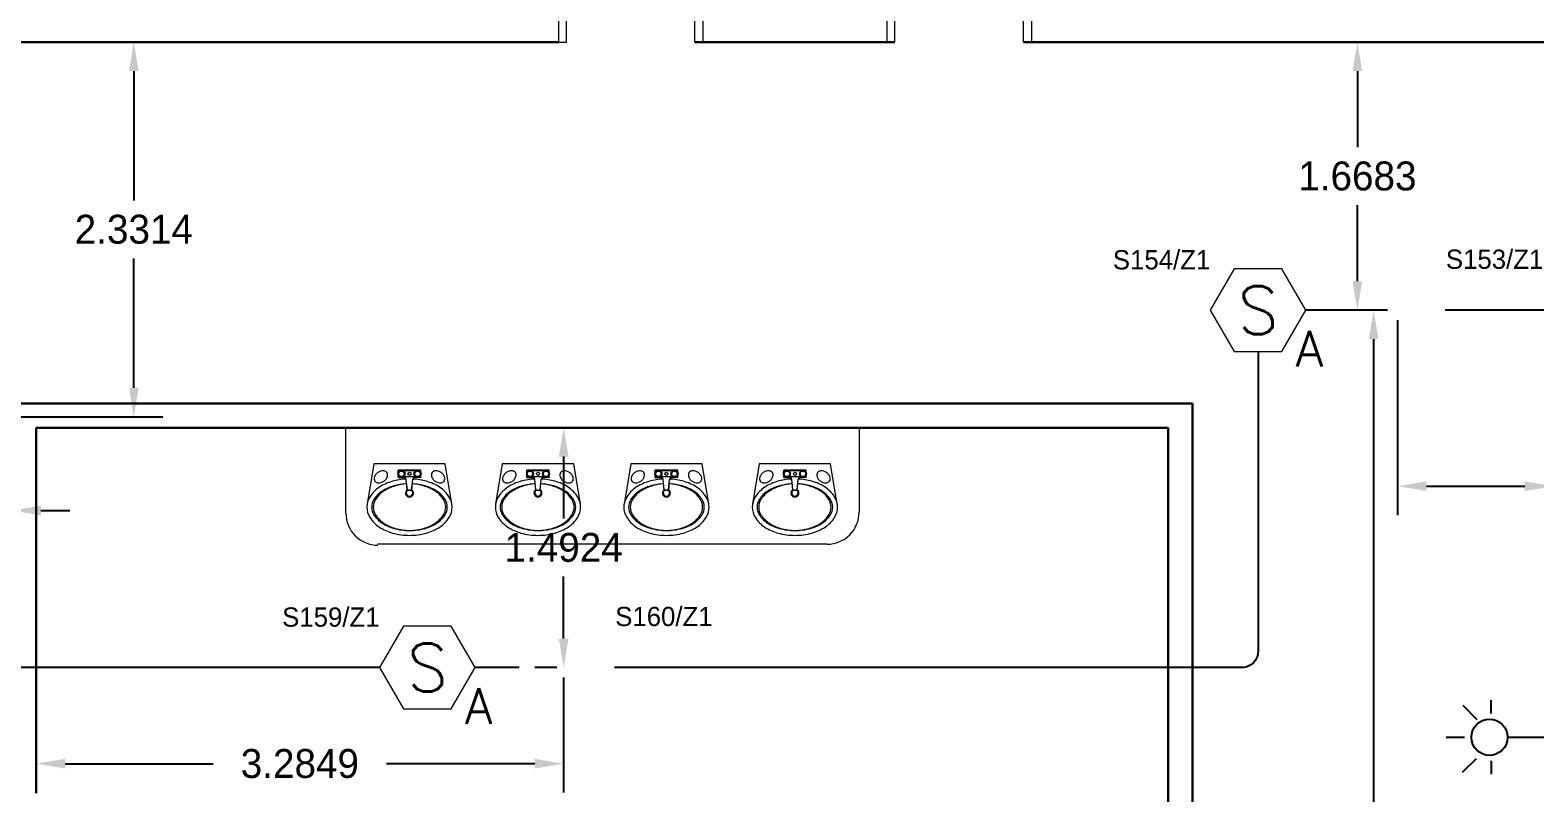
# Model space of a CAD drawing. Extents: x -3404 to 3497, y 0 to 399.
# Drawn here: x 36.64 to 46.01, y 365.45 to 370.2 of the extents above; entities that cross this region are included whole.
import ezdxf
from ezdxf.enums import TextEntityAlignment as Align

# ---------------------------------------------------------------- set-up
doc = ezdxf.new("R2010")
doc.units = 0
doc.header["$LTSCALE"] = 0.15
doc.layers.get('0').update_dxf_attribs({"color": 252})
doc.layers.get('Defpoints').update_dxf_attribs({"color": 252})
for name, color, linetype in [('0 ARCH', 252, 'Continuous'), ('0 DD', 252, 'Continuous'), ('0 fire alarm', 252, 'Continuous'), ('AUTOINCR', 7, 'Continuous'), ('FIRE_LOOP', 7, 'Continuous')]:
    doc.layers.add(name, color=color, linetype=linetype)
for name, color, linetype, lineweight in [('anal', 252, 'Continuous', 20), ('DOOR', 252, 'Continuous', 20), ('FIXT', 252, 'Continuous', 9), ('T-FIRE-B', 4, 'Continuous', 0), ('T-TEXT', 2, 'Continuous', 0), ('wall', 252, 'Continuous', 30)]:
    doc.layers.add(name, color=color, linetype=linetype, lineweight=lineweight)
doc.styles.add('ROMANS', font='ROMANS.shx', dxfattribs={"width": 0.8})
doc.dimstyles.get("Standard").update_dxf_attribs({"dimtxt": 0.18, "dimasz": 0.18, "dimexe": 0.18, "dimexo": 0.0625, "dimgap": 0.09, "dimtad": 0, "dimtih": 1, "dimtoh": 1, "dimdec": 4, "dimzin": 0, "dimdsep": 46, "dimtxsty": 'Standard', "dimcen": 0.09, "dimadec": 0, "dimazin": 0, "dimtfac": 1, "dimtdec": 4, "dimtofl": 0, "dimtmove": 0, "dimatfit": 3, "dimfxl": 1, "dimtolj": 1, "dimtzin": 0, "dimarcsym": 0})

# ---------------------------------------------------------------- blocks, each defined once
blk = doc.blocks.new('D90')
at = {"layer": 'DOOR'}
for points in [[(0.03, 0.2), (0.03, 1.04), (0.0783, 1.04), (0.0783, 0.2)], [(0.03, 0.2), (0, 0.2), (0, 0), (0.05, 0), (0.05, 0.15), (0.03, 0.15)], [(0.87, 0.2), (0.9, 0.2), (0.9, 0), (0.85, 0), (0.85, 0.15), (0.87, 0.15)]]:
    blk.add_lwpolyline(points, close=True, dxfattribs=at)
blk.add_circle((0.02, 0.21), 0.01, dxfattribs=at)
blk.add_arc((0.0251, 0.1967), 0.8449, 0.22177, 86.38894, dxfattribs=at)
blk = doc.blocks.new('ARCH')
at = {"layer": 'anal'}
for p, q in [((38.6036, 367.1938), (38.6036, 367.725)), ((41.8, 367.725), (41.8, 367.2)), ((41.6, 367), (38.8, 367))]:
    blk.add_line(p, q, dxfattribs=at)
for centre, start, end in [((38.8036, 367.1938), 180, 270), ((41.6, 367.2), 270, 0)]:
    blk.add_arc(centre, 0.2, start, end, dxfattribs=at)
at = {"layer": 'FIXT'}
for p, q in [((38.7775, 367.5), (38.7361, 367.2499)), ((39.2225, 367.5), (38.7775, 367.5)), ((39.07, 367.4605), (38.93, 367.4605)), ((38.93, 367.4472), (38.93, 367.4605)), ((38.931, 367.456), (38.93, 367.4605)), ((38.93, 367.4155), (38.93, 367.4288)), ((38.931, 367.42), (38.93, 367.4155)), ((38.93, 367.4155), (38.9609, 367.4155)), ((38.931, 367.4491), (38.931, 367.456)), ((38.931, 367.456), (38.9374, 367.456)), ((38.931, 367.42), (38.931, 367.4269)), ((38.931, 367.42), (38.9374, 367.42)), ((39.0374, 367.456), (38.9626, 367.456)), ((39.0374, 367.42), (38.9626, 367.42)), ((39.07, 367.4155), (39.0391, 367.4155)), ((39.069, 367.456), (39.0626, 367.456)), ((39.069, 367.42), (39.0626, 367.42)), ((39.069, 367.456), (39.07, 367.4605)), ((39.069, 367.4491), (39.069, 367.456)), ((39.069, 367.42), (39.069, 367.4269)), ((39.069, 367.42), (39.07, 367.4155)), ((39.07, 367.4472), (39.07, 367.4605)), ((39.07, 367.4155), (39.07, 367.4288)), ((39.2639, 367.2499), (39.2225, 367.5)), ((39.5775, 367.5), (39.5361, 367.2499)), ((40.0225, 367.5), (39.5775, 367.5)), ((39.87, 367.4605), (39.73, 367.4605)), ((39.73, 367.4472), (39.73, 367.4605)), ((39.731, 367.456), (39.73, 367.4605)), ((39.73, 367.4155), (39.73, 367.4288)), ((39.731, 367.42), (39.73, 367.4155)), ((39.73, 367.4155), (39.7609, 367.4155)), ((39.731, 367.4491), (39.731, 367.456)), ((39.731, 367.456), (39.7374, 367.456)), ((39.731, 367.42), (39.731, 367.4269)), ((39.731, 367.42), (39.7374, 367.42)), ((39.8374, 367.456), (39.7626, 367.456)), ((39.8374, 367.42), (39.7626, 367.42)), ((39.87, 367.4155), (39.8391, 367.4155)), ((39.869, 367.456), (39.8626, 367.456)), ((39.869, 367.42), (39.8626, 367.42)), ((39.869, 367.456), (39.87, 367.4605)), ((39.869, 367.4491), (39.869, 367.456)), ((39.869, 367.42), (39.869, 367.4269)), ((39.869, 367.42), (39.87, 367.4155)), ((39.87, 367.4472), (39.87, 367.4605)), ((39.87, 367.4155), (39.87, 367.4288)), ((40.0639, 367.2499), (40.0225, 367.5)), ((40.3775, 367.5), (40.3361, 367.2499)), ((40.8225, 367.5), (40.3775, 367.5)), ((40.67, 367.4605), (40.53, 367.4605)), ((40.53, 367.4472), (40.53, 367.4605)), ((40.531, 367.456), (40.53, 367.4605)), ((40.53, 367.4155), (40.53, 367.4288)), ((40.531, 367.42), (40.53, 367.4155)), ((40.53, 367.4155), (40.5609, 367.4155)), ((40.531, 367.4491), (40.531, 367.456)), ((40.531, 367.456), (40.5374, 367.456)), ((40.531, 367.42), (40.531, 367.4269)), ((40.531, 367.42), (40.5374, 367.42)), ((40.6374, 367.456), (40.5626, 367.456)), ((40.6374, 367.42), (40.5626, 367.42)), ((40.67, 367.4155), (40.6391, 367.4155)), ((40.669, 367.456), (40.6626, 367.456)), ((40.669, 367.42), (40.6626, 367.42)), ((40.669, 367.456), (40.67, 367.4605)), ((40.669, 367.4491), (40.669, 367.456)), ((40.669, 367.42), (40.669, 367.4269)), ((40.669, 367.42), (40.67, 367.4155)), ((40.67, 367.4472), (40.67, 367.4605)), ((40.67, 367.4155), (40.67, 367.4288)), ((40.8639, 367.2499), (40.8225, 367.5)), ((41.1775, 367.5), (41.1361, 367.2499)), ((41.6225, 367.5), (41.1775, 367.5)), ((41.47, 367.4605), (41.33, 367.4605)), ((41.33, 367.4472), (41.33, 367.4605)), ((41.331, 367.456), (41.33, 367.4605)), ((41.33, 367.4155), (41.33, 367.4288)), ((41.331, 367.42), (41.33, 367.4155)), ((41.33, 367.4155), (41.3609, 367.4155)), ((41.331, 367.4491), (41.331, 367.456)), ((41.331, 367.456), (41.3374, 367.456)), ((41.331, 367.42), (41.331, 367.4269)), ((41.331, 367.42), (41.3374, 367.42)), ((41.4374, 367.456), (41.3626, 367.456)), ((41.4374, 367.42), (41.3626, 367.42)), ((41.47, 367.4155), (41.4391, 367.4155)), ((41.469, 367.456), (41.4626, 367.456)), ((41.469, 367.42), (41.4626, 367.42)), ((41.469, 367.456), (41.47, 367.4605)), ((41.469, 367.4491), (41.469, 367.456)), ((41.469, 367.42), (41.469, 367.4269)), ((41.469, 367.42), (41.47, 367.4155)), ((41.47, 367.4472), (41.47, 367.4605)), ((41.47, 367.4155), (41.47, 367.4288)), ((41.6639, 367.2499), (41.6225, 367.5)), ((38.9868, 367.3379), (38.98, 367.4021)), ((38.986, 367.3365), (38.9819, 367.384)), ((38.9868, 367.3379), (38.986, 367.3365)), ((39.0132, 367.3379), (39.02, 367.4021)), ((39.0132, 367.3379), (39.014, 367.3365)), ((39.014, 367.3365), (39.0181, 367.384)), ((39.7868, 367.3379), (39.78, 367.4021)), ((39.786, 367.3365), (39.7819, 367.384)), ((39.7868, 367.3379), (39.786, 367.3365)), ((39.8133, 367.3379), (39.82, 367.4021)), ((39.8133, 367.3379), (39.814, 367.3365)), ((39.814, 367.3365), (39.8181, 367.384)), ((40.5868, 367.3379), (40.58, 367.4021)), ((40.586, 367.3365), (40.5819, 367.384)), ((40.5868, 367.3379), (40.586, 367.3365)), ((40.6133, 367.3379), (40.62, 367.4021)), ((40.6133, 367.3379), (40.614, 367.3365)), ((40.614, 367.3365), (40.6181, 367.384)), ((41.3868, 367.3379), (41.38, 367.4021)), ((41.386, 367.3365), (41.3819, 367.384)), ((41.3868, 367.3379), (41.386, 367.3365)), ((41.4133, 367.3379), (41.42, 367.4021)), ((41.4133, 367.3379), (41.414, 367.3365)), ((41.414, 367.3365), (41.4181, 367.384))]:
    blk.add_line(p, q, dxfattribs=at)
for centre, radius in [((38.95, 367.438), 0.022), ((38.95, 367.438), 0.0173), ((39, 367.438), 0.0095), ((39.05, 367.438), 0.022), ((39.05, 367.438), 0.0173), ((39.75, 367.438), 0.022), ((39.75, 367.438), 0.0173), ((39.8, 367.438), 0.0095), ((39.85, 367.438), 0.022), ((39.85, 367.438), 0.0173), ((40.55, 367.438), 0.022), ((40.55, 367.438), 0.0173), ((40.6, 367.438), 0.0095), ((40.65, 367.438), 0.022), ((40.65, 367.438), 0.0173), ((41.35, 367.438), 0.022), ((41.35, 367.438), 0.0173), ((41.4, 367.438), 0.0095), ((41.45, 367.438), 0.022), ((41.45, 367.438), 0.0173)]:
    blk.add_circle(centre, radius, dxfattribs=at)
for centre, radius, start, end in [((38.8158, 367.4076), 0.036, 161.68972, 185.92952), ((38.8269, 367.4039), 0.0477, 142.15178, 161.68972), ((38.8392, 367.3944), 0.0632, 125, 142.15178), ((38.8392, 367.3944), 0.0632, 107.84822, 125), ((38.8344, 367.4092), 0.0477, 88.31028, 107.84822), ((38.8347, 367.4209), 0.036, 64.07048, 88.31028), ((38.8401, 367.432), 0.0237, 35, 64.07048), ((38.8168, 367.4344), 0.0477, 322.15178, 341.68972), ((38.8401, 367.432), 0.0237, 5.92952, 35), ((38.8279, 367.4307), 0.036, 341.68972, 5.92952), ((38.9213, 367.438), 0.0115, 315.8561, 44.1439), ((38.95, 367.4667), 0.0115, 225.8561, 314.1439), ((38.95, 367.4093), 0.0115, 45.8561, 134.1439), ((38.9609, 367.3955), 0.02, 15.06132, 90), ((38.9601, 367.4), 0.02, 5.97774, 83.34733), ((38.9787, 367.438), 0.0115, 135.8561, 224.1439), ((39.0391, 367.3955), 0.02, 90, 164.93868), ((39.0399, 367.4), 0.02, 96.65267, 174.02226), ((39.0213, 367.438), 0.0115, 315.8561, 44.1439), ((39.05, 367.4667), 0.0115, 225.8561, 314.1439), ((39.05, 367.4093), 0.0115, 45.8561, 134.1439), ((39.0787, 367.438), 0.0115, 135.8561, 224.1439), ((39.1721, 367.4307), 0.036, 174.07048, 198.31028), ((39.1599, 367.432), 0.0237, 145, 174.07048), ((39.1832, 367.4344), 0.0477, 198.31028, 217.84822), ((39.1599, 367.432), 0.0237, 115.92952, 145), ((39.1653, 367.4209), 0.036, 91.68972, 115.92952), ((39.1656, 367.4092), 0.0477, 72.15178, 91.68972), ((39.1608, 367.3944), 0.0632, 55, 72.15178), ((39.1608, 367.3944), 0.0632, 37.84822, 55), ((39.1731, 367.4039), 0.0477, 18.31028, 37.84822), ((39.1842, 367.4076), 0.036, 354.07048, 18.31028), ((39.6158, 367.4076), 0.036, 161.68972, 185.92952), ((39.6269, 367.4039), 0.0477, 142.15178, 161.68972), ((39.6392, 367.3944), 0.0632, 125, 142.15178), ((39.6392, 367.3944), 0.0632, 107.84822, 125), ((39.6344, 367.4092), 0.0477, 88.31028, 107.84822), ((39.6347, 367.4209), 0.036, 64.07048, 88.31028), ((39.6401, 367.432), 0.0237, 35, 64.07048), ((39.6168, 367.4344), 0.0477, 322.15178, 341.68972), ((39.6401, 367.432), 0.0237, 5.92952, 35), ((39.6279, 367.4307), 0.036, 341.68972, 5.92952), ((39.7213, 367.438), 0.0115, 315.8561, 44.1439), ((39.75, 367.4667), 0.0115, 225.8561, 314.1439), ((39.75, 367.4093), 0.0115, 45.8561, 134.1439), ((39.7609, 367.3955), 0.02, 15.06132, 90), ((39.7601, 367.4), 0.02, 5.97774, 83.34733), ((39.7787, 367.438), 0.0115, 135.8561, 224.1439), ((39.8391, 367.3955), 0.02, 90, 164.93868), ((39.8399, 367.4), 0.02, 96.65267, 174.02226), ((39.8213, 367.438), 0.0115, 315.8561, 44.1439), ((39.85, 367.4667), 0.0115, 225.8561, 314.1439), ((39.85, 367.4093), 0.0115, 45.8561, 134.1439), ((39.8787, 367.438), 0.0115, 135.8561, 224.1439), ((39.9721, 367.4307), 0.036, 174.07048, 198.31028), ((39.9599, 367.432), 0.0237, 145, 174.07048), ((39.9832, 367.4344), 0.0477, 198.31028, 217.84822), ((39.9599, 367.432), 0.0237, 115.92952, 145), ((39.9653, 367.4209), 0.036, 91.68972, 115.92952), ((39.9656, 367.4092), 0.0477, 72.15178, 91.68972), ((39.9608, 367.3944), 0.0632, 55, 72.15178), ((39.9608, 367.3944), 0.0632, 37.84822, 55), ((39.9731, 367.4039), 0.0477, 18.31028, 37.84822), ((39.9842, 367.4076), 0.036, 354.07048, 18.31028), ((40.4158, 367.4076), 0.036, 161.68972, 185.92952), ((40.4269, 367.4039), 0.0477, 142.15178, 161.68972), ((40.4392, 367.3944), 0.0632, 125, 142.15178), ((40.4392, 367.3944), 0.0632, 107.84822, 125), ((40.4344, 367.4092), 0.0477, 88.31028, 107.84822), ((40.4347, 367.4209), 0.036, 64.07048, 88.31028), ((40.4401, 367.432), 0.0237, 35, 64.07048), ((40.4168, 367.4344), 0.0477, 322.15178, 341.68972), ((40.4401, 367.432), 0.0237, 5.92952, 35), ((40.4279, 367.4307), 0.036, 341.68972, 5.92952), ((40.5213, 367.438), 0.0115, 315.8561, 44.1439), ((40.55, 367.4667), 0.0115, 225.8561, 314.1439), ((40.55, 367.4093), 0.0115, 45.8561, 134.1439), ((40.5609, 367.3955), 0.02, 15.06132, 90), ((40.5601, 367.4), 0.02, 5.97774, 83.34733), ((40.5787, 367.438), 0.0115, 135.8561, 224.1439), ((40.6391, 367.3955), 0.02, 90, 164.93868), ((40.6399, 367.4), 0.02, 96.65267, 174.02226), ((40.6213, 367.438), 0.0115, 315.8561, 44.1439), ((40.65, 367.4667), 0.0115, 225.8561, 314.1439), ((40.65, 367.4093), 0.0115, 45.8561, 134.1439), ((40.6787, 367.438), 0.0115, 135.8561, 224.1439), ((40.7721, 367.4307), 0.036, 174.07048, 198.31028), ((40.7599, 367.432), 0.0237, 145, 174.07048), ((40.7832, 367.4344), 0.0477, 198.31028, 217.84822), ((40.7599, 367.432), 0.0237, 115.92952, 145), ((40.7653, 367.4209), 0.036, 91.68972, 115.92952), ((40.7656, 367.4092), 0.0477, 72.15178, 91.68972), ((40.7608, 367.3944), 0.0632, 55, 72.15178), ((40.7608, 367.3944), 0.0632, 37.84822, 55), ((40.7731, 367.4039), 0.0477, 18.31028, 37.84822), ((40.7842, 367.4076), 0.036, 354.07048, 18.31028), ((41.2158, 367.4076), 0.036, 161.68972, 185.92952), ((41.2269, 367.4039), 0.0477, 142.15178, 161.68972), ((41.2392, 367.3944), 0.0632, 125, 142.15178), ((41.2392, 367.3944), 0.0632, 107.84822, 125), ((41.2344, 367.4092), 0.0477, 88.31028, 107.84822), ((41.2347, 367.4209), 0.036, 64.07048, 88.31028), ((41.2401, 367.432), 0.0237, 35, 64.07048), ((41.2168, 367.4344), 0.0477, 322.15178, 341.68972), ((41.2401, 367.432), 0.0237, 5.92952, 35), ((41.2279, 367.4307), 0.036, 341.68972, 5.92952), ((41.3213, 367.438), 0.0115, 315.8561, 44.1439), ((41.35, 367.4667), 0.0115, 225.8561, 314.1439), ((41.35, 367.4093), 0.0115, 45.8561, 134.1439), ((41.3609, 367.3955), 0.02, 15.06132, 90), ((41.3601, 367.4), 0.02, 5.97774, 83.34733), ((41.3787, 367.438), 0.0115, 135.8561, 224.1439), ((41.4391, 367.3955), 0.02, 90, 164.93868), ((41.4399, 367.4), 0.02, 96.65267, 174.02226), ((41.4213, 367.438), 0.0115, 315.8561, 44.1439), ((41.45, 367.4667), 0.0115, 225.8561, 314.1439), ((41.45, 367.4093), 0.0115, 45.8561, 134.1439), ((41.4787, 367.438), 0.0115, 135.8561, 224.1439), ((41.5721, 367.4307), 0.036, 174.07048, 198.31028), ((41.5599, 367.432), 0.0237, 145, 174.07048), ((41.5832, 367.4344), 0.0477, 198.31028, 217.84822), ((41.5599, 367.432), 0.0237, 115.92952, 145), ((41.5653, 367.4209), 0.036, 91.68972, 115.92952), ((41.5656, 367.4092), 0.0477, 72.15178, 91.68972), ((41.5608, 367.3944), 0.0632, 55, 72.15178), ((41.5608, 367.3944), 0.0632, 37.84822, 55), ((41.5731, 367.4039), 0.0477, 18.31028, 37.84822), ((41.5842, 367.4076), 0.036, 354.07048, 18.31028), ((38.9234, 367.1864), 0.2016, 123.46538, 147.92748), ((38.9234, 367.1864), 0.1716, 123.46538, 147.92748), ((38.8035, 367.4064), 0.0237, 185.92952, 215), ((38.8035, 367.4064), 0.0237, 215, 244.07048), ((38.9334, 367.1864), 0.1716, 123.46538, 147.92748), ((38.8089, 367.4174), 0.036, 244.07048, 268.31028), ((38.8092, 367.4292), 0.0477, 268.31028, 287.84822), ((38.9697, 367.1164), 0.2855, 105.31243, 123.46538), ((38.8045, 367.4439), 0.0632, 287.84822, 305), ((38.9697, 367.1164), 0.2555, 105.31243, 123.46538), ((38.9797, 367.1164), 0.2555, 105.31243, 123.46538), ((38.8045, 367.4439), 0.0632, 305, 322.15178), ((39, 367.0057), 0.4003, 93.1171, 105.31243), ((39, 367.0057), 0.3703, 92.68673, 105.31243), ((39.01, 367.0057), 0.3703, 94.22904, 105.31243), ((39, 367.319), 0.025, 121.88267, 58.11733), ((39, 367.319), 0.02, 121.49929, 180), ((39, 367.319), 0.02, 180, 0), ((39, 367.4345), 0.099, 261.872, 278.128), ((39, 367.4348), 0.0978, 262.2121, 277.7879), ((39, 367.319), 0.02, 0, 58.50071), ((38.99, 367.0057), 0.3703, 74.68757, 85.77096), ((39, 367.0057), 0.3703, 74.68757, 87.31327), ((39, 367.0057), 0.4003, 74.68757, 86.8829), ((39.0203, 367.1164), 0.2555, 56.53462, 74.68757), ((39.0303, 367.1164), 0.2555, 56.53462, 74.68757), ((39.0303, 367.1164), 0.2855, 56.53462, 74.68757), ((39.1955, 367.4439), 0.0632, 217.84822, 235), ((39.1955, 367.4439), 0.0632, 235, 252.15178), ((39.0666, 367.1864), 0.1716, 32.07252, 56.53462), ((39.0766, 367.1864), 0.1716, 32.07252, 56.53462), ((39.1908, 367.4292), 0.0477, 252.15178, 271.68972), ((39.0766, 367.1864), 0.2016, 32.07252, 56.53462), ((39.1911, 367.4174), 0.036, 271.68972, 295.92952), ((39.1965, 367.4064), 0.0237, 295.92952, 325), ((39.1965, 367.4064), 0.0237, 325, 354.07048), ((39.7234, 367.1864), 0.2016, 123.46538, 147.92748), ((39.7234, 367.1864), 0.1716, 123.46538, 147.92748), ((39.6035, 367.4064), 0.0237, 185.92952, 215), ((39.6035, 367.4064), 0.0237, 215, 244.07048), ((39.7334, 367.1864), 0.1716, 123.46538, 147.92748), ((39.6089, 367.4174), 0.036, 244.07048, 268.31028), ((39.6092, 367.4292), 0.0477, 268.31028, 287.84822), ((39.7697, 367.1164), 0.2855, 105.31243, 123.46538), ((39.6045, 367.4439), 0.0632, 287.84822, 305), ((39.7697, 367.1164), 0.2555, 105.31243, 123.46538), ((39.7797, 367.1164), 0.2555, 105.31243, 123.46538), ((39.6045, 367.4439), 0.0632, 305, 322.15178), ((39.8, 367.0057), 0.4003, 93.1171, 105.31243), ((39.8, 367.0057), 0.3703, 92.68673, 105.31243), ((39.81, 367.0057), 0.3703, 94.22904, 105.31243), ((39.8, 367.319), 0.025, 121.88267, 58.11733), ((39.8, 367.319), 0.02, 121.49929, 180), ((39.8, 367.319), 0.02, 180, 0), ((39.8, 367.4345), 0.099, 261.872, 278.128), ((39.8, 367.4348), 0.0978, 262.2121, 277.7879), ((39.8, 367.319), 0.02, 0, 58.50071), ((39.79, 367.0057), 0.3703, 74.68757, 85.77096), ((39.8, 367.0057), 0.3703, 74.68757, 87.31327), ((39.8, 367.0057), 0.4003, 74.68757, 86.8829), ((39.8203, 367.1164), 0.2555, 56.53462, 74.68757), ((39.8303, 367.1164), 0.2555, 56.53462, 74.68757), ((39.8303, 367.1164), 0.2855, 56.53462, 74.68757), ((39.9955, 367.4439), 0.0632, 217.84822, 235), ((39.9955, 367.4439), 0.0632, 235, 252.15178), ((39.8666, 367.1864), 0.1716, 32.07252, 56.53462), ((39.8766, 367.1864), 0.1716, 32.07252, 56.53462), ((39.9908, 367.4292), 0.0477, 252.15178, 271.68972), ((39.8766, 367.1864), 0.2016, 32.07252, 56.53462), ((39.9911, 367.4174), 0.036, 271.68972, 295.92952), ((39.9965, 367.4064), 0.0237, 295.92952, 325), ((39.9965, 367.4064), 0.0237, 325, 354.07048), ((40.5234, 367.1864), 0.2016, 123.46538, 147.92748), ((40.5234, 367.1864), 0.1716, 123.46538, 147.92748), ((40.4035, 367.4064), 0.0237, 185.92952, 215), ((40.4035, 367.4064), 0.0237, 215, 244.07048), ((40.5334, 367.1864), 0.1716, 123.46538, 147.92748), ((40.4089, 367.4174), 0.036, 244.07048, 268.31028), ((40.4092, 367.4292), 0.0477, 268.31028, 287.84822), ((40.5697, 367.1164), 0.2855, 105.31243, 123.46538), ((40.4045, 367.4439), 0.0632, 287.84822, 305), ((40.5697, 367.1164), 0.2555, 105.31243, 123.46538), ((40.5797, 367.1164), 0.2555, 105.31243, 123.46538), ((40.4045, 367.4439), 0.0632, 305, 322.15178), ((40.6, 367.0057), 0.4003, 93.1171, 105.31243), ((40.6, 367.0057), 0.3703, 92.68673, 105.31243), ((40.61, 367.0057), 0.3703, 94.22904, 105.31243), ((40.6, 367.319), 0.025, 121.88267, 58.11733), ((40.6, 367.319), 0.02, 121.49929, 180), ((40.6, 367.319), 0.02, 180, 0), ((40.6, 367.4345), 0.099, 261.872, 278.128), ((40.6, 367.4348), 0.0978, 262.2121, 277.7879), ((40.6, 367.319), 0.02, 0, 58.50071), ((40.59, 367.0057), 0.3703, 74.68757, 85.77096), ((40.6, 367.0057), 0.3703, 74.68757, 87.31327), ((40.6, 367.0057), 0.4003, 74.68757, 86.8829), ((40.6203, 367.1164), 0.2555, 56.53462, 74.68757), ((40.6303, 367.1164), 0.2555, 56.53462, 74.68757), ((40.6303, 367.1164), 0.2855, 56.53462, 74.68757), ((40.7955, 367.4439), 0.0632, 217.84822, 235), ((40.7955, 367.4439), 0.0632, 235, 252.15178), ((40.6666, 367.1864), 0.1716, 32.07252, 56.53462), ((40.6766, 367.1864), 0.1716, 32.07252, 56.53462), ((40.7908, 367.4292), 0.0477, 252.15178, 271.68972), ((40.6766, 367.1864), 0.2016, 32.07252, 56.53462), ((40.7911, 367.4174), 0.036, 271.68972, 295.92952), ((40.7965, 367.4064), 0.0237, 295.92952, 325), ((40.7965, 367.4064), 0.0237, 325, 354.07048), ((41.3234, 367.1864), 0.2016, 123.46538, 147.92748), ((41.3234, 367.1864), 0.1716, 123.46538, 147.92748), ((41.2035, 367.4064), 0.0237, 185.92952, 215), ((41.2035, 367.4064), 0.0237, 215, 244.07048), ((41.3334, 367.1864), 0.1716, 123.46538, 147.92748), ((41.2089, 367.4174), 0.036, 244.07048, 268.31028), ((41.2092, 367.4292), 0.0477, 268.31028, 287.84822), ((41.3697, 367.1164), 0.2855, 105.31243, 123.46538), ((41.2045, 367.4439), 0.0632, 287.84822, 305), ((41.3697, 367.1164), 0.2555, 105.31243, 123.46538), ((41.3797, 367.1164), 0.2555, 105.31243, 123.46538), ((41.2045, 367.4439), 0.0632, 305, 322.15178), ((41.4, 367.0057), 0.4003, 93.1171, 105.31243), ((41.4, 367.0057), 0.3703, 92.68673, 105.31243), ((41.41, 367.0057), 0.3703, 94.22904, 105.31243), ((41.4, 367.319), 0.025, 121.88267, 58.11733), ((41.4, 367.319), 0.02, 121.49929, 180), ((41.4, 367.319), 0.02, 180, 0), ((41.4, 367.4345), 0.099, 261.872, 278.128), ((41.4, 367.4348), 0.0978, 262.2121, 277.7879), ((41.4, 367.319), 0.02, 0, 58.50071), ((41.39, 367.0057), 0.3703, 74.68757, 85.77096), ((41.4, 367.0057), 0.3703, 74.68757, 87.31327), ((41.4, 367.0057), 0.4003, 74.68757, 86.8829), ((41.4203, 367.1164), 0.2555, 56.53462, 74.68757), ((41.4303, 367.1164), 0.2555, 56.53462, 74.68757), ((41.4303, 367.1164), 0.2855, 56.53462, 74.68757), ((41.5955, 367.4439), 0.0632, 217.84822, 235), ((41.5955, 367.4439), 0.0632, 235, 252.15178), ((41.4666, 367.1864), 0.1716, 32.07252, 56.53462), ((41.4766, 367.1864), 0.1716, 32.07252, 56.53462), ((41.5908, 367.4292), 0.0477, 252.15178, 271.68972), ((41.4766, 367.1864), 0.2016, 32.07252, 56.53462), ((41.5911, 367.4174), 0.036, 271.68972, 295.92952), ((41.5965, 367.4064), 0.0237, 295.92952, 325), ((41.5965, 367.4064), 0.0237, 325, 354.07048), ((38.8531, 367.2305), 0.1186, 147.92748, 180), ((38.8531, 367.2305), 0.1186, 180, 212.07252), ((38.8531, 367.2305), 0.0886, 147.92748, 180), ((38.8531, 367.2305), 0.0886, 180, 212.07252), ((38.8631, 367.2305), 0.0886, 147.92748, 180), ((38.8631, 367.2305), 0.0886, 180, 212.07252), ((39.1369, 367.2305), 0.0886, 0, 32.07252), ((39.1369, 367.2305), 0.0886, 327.92748, 0), ((39.1469, 367.2305), 0.0886, 0, 32.07252), ((39.1469, 367.2305), 0.0886, 327.92748, 0), ((39.1469, 367.2305), 0.1186, 0, 32.07252), ((39.1469, 367.2305), 0.1186, 327.92748, 0), ((39.6531, 367.2305), 0.1186, 147.92748, 180), ((39.6531, 367.2305), 0.1186, 180, 212.07252), ((39.6531, 367.2305), 0.0886, 147.92748, 180), ((39.6531, 367.2305), 0.0886, 180, 212.07252), ((39.6631, 367.2305), 0.0886, 147.92748, 180), ((39.6631, 367.2305), 0.0886, 180, 212.07252), ((39.9369, 367.2305), 0.0886, 0, 32.07252), ((39.9369, 367.2305), 0.0886, 327.92748, 0), ((39.9469, 367.2305), 0.0886, 0, 32.07252), ((39.9469, 367.2305), 0.0886, 327.92748, 0), ((39.9469, 367.2305), 0.1186, 0, 32.07252), ((39.9469, 367.2305), 0.1186, 327.92748, 0), ((40.4531, 367.2305), 0.1186, 147.92748, 180), ((40.4531, 367.2305), 0.1186, 180, 212.07252), ((40.4531, 367.2305), 0.0886, 147.92748, 180), ((40.4531, 367.2305), 0.0886, 180, 212.07252), ((40.4631, 367.2305), 0.0886, 147.92748, 180), ((40.4631, 367.2305), 0.0886, 180, 212.07252), ((40.7369, 367.2305), 0.0886, 0, 32.07252), ((40.7369, 367.2305), 0.0886, 327.92748, 0), ((40.7469, 367.2305), 0.0886, 0, 32.07252), ((40.7469, 367.2305), 0.0886, 327.92748, 0), ((40.7469, 367.2305), 0.1186, 0, 32.07252), ((40.7469, 367.2305), 0.1186, 327.92748, 0), ((41.2531, 367.2305), 0.1186, 147.92748, 180), ((41.2531, 367.2305), 0.1186, 180, 212.07252), ((41.2531, 367.2305), 0.0886, 147.92748, 180), ((41.2531, 367.2305), 0.0886, 180, 212.07252), ((41.2631, 367.2305), 0.0886, 147.92748, 180), ((41.2631, 367.2305), 0.0886, 180, 212.07252), ((41.5369, 367.2305), 0.0886, 0, 32.07252), ((41.5369, 367.2305), 0.0886, 327.92748, 0), ((41.5469, 367.2305), 0.0886, 0, 32.07252), ((41.5469, 367.2305), 0.0886, 327.92748, 0), ((41.5469, 367.2305), 0.1186, 0, 32.07252), ((41.5469, 367.2305), 0.1186, 327.92748, 0), ((38.9234, 367.2746), 0.2016, 212.07252, 236.53462), ((38.9234, 367.2746), 0.1716, 212.07252, 236.53462), ((38.9334, 367.2746), 0.1716, 212.07252, 236.53462), ((38.9697, 367.3446), 0.2555, 236.53462, 254.68757), ((38.9797, 367.3446), 0.2555, 236.53462, 254.68757), ((39.0203, 367.3446), 0.2555, 285.31243, 303.46538), ((39.0303, 367.3446), 0.2555, 285.31243, 303.46538), ((39.0666, 367.2746), 0.1716, 303.46538, 327.92748), ((39.0766, 367.2746), 0.1716, 303.46538, 327.92748), ((39.0766, 367.2746), 0.2016, 303.46538, 327.92748), ((39.7234, 367.2746), 0.2016, 212.07252, 236.53462), ((39.7234, 367.2746), 0.1716, 212.07252, 236.53462), ((39.7334, 367.2746), 0.1716, 212.07252, 236.53462), ((39.7697, 367.3446), 0.2555, 236.53462, 254.68757), ((39.7797, 367.3446), 0.2555, 236.53462, 254.68757), ((39.8203, 367.3446), 0.2555, 285.31243, 303.46538), ((39.8303, 367.3446), 0.2555, 285.31243, 303.46538), ((39.8666, 367.2746), 0.1716, 303.46538, 327.92748), ((39.8766, 367.2746), 0.1716, 303.46538, 327.92748), ((39.8766, 367.2746), 0.2016, 303.46538, 327.92748), ((40.5234, 367.2746), 0.2016, 212.07252, 236.53462), ((40.5234, 367.2746), 0.1716, 212.07252, 236.53462), ((40.5334, 367.2746), 0.1716, 212.07252, 236.53462), ((40.5697, 367.3446), 0.2555, 236.53462, 254.68757), ((40.5797, 367.3446), 0.2555, 236.53462, 254.68757), ((40.6203, 367.3446), 0.2555, 285.31243, 303.46538), ((40.6303, 367.3446), 0.2555, 285.31243, 303.46538), ((40.6666, 367.2746), 0.1716, 303.46538, 327.92748), ((40.6766, 367.2746), 0.1716, 303.46538, 327.92748), ((40.6766, 367.2746), 0.2016, 303.46538, 327.92748), ((41.3234, 367.2746), 0.2016, 212.07252, 236.53462), ((41.3234, 367.2746), 0.1716, 212.07252, 236.53462), ((41.3334, 367.2746), 0.1716, 212.07252, 236.53462), ((41.3697, 367.3446), 0.2555, 236.53462, 254.68757), ((41.3797, 367.3446), 0.2555, 236.53462, 254.68757), ((41.4203, 367.3446), 0.2555, 285.31243, 303.46538), ((41.4303, 367.3446), 0.2555, 285.31243, 303.46538), ((41.4666, 367.2746), 0.1716, 303.46538, 327.92748), ((41.4766, 367.2746), 0.1716, 303.46538, 327.92748), ((41.4766, 367.2746), 0.2016, 303.46538, 327.92748), ((38.9697, 367.3446), 0.2855, 236.53462, 254.68757), ((39, 367.4553), 0.4003, 254.68757, 270), ((39, 367.4553), 0.3703, 254.68757, 270), ((39.01, 367.4553), 0.3703, 254.68757, 268.45237), ((39, 367.4553), 0.3703, 270, 285.31243), ((38.99, 367.4553), 0.3703, 271.54763, 285.31243), ((39, 367.4553), 0.4003, 270, 285.31243), ((39.0303, 367.3446), 0.2855, 285.31243, 303.46538), ((39.7697, 367.3446), 0.2855, 236.53462, 254.68757), ((39.8, 367.4553), 0.4003, 254.68757, 270), ((39.8, 367.4553), 0.3703, 254.68757, 270), ((39.81, 367.4553), 0.3703, 254.68757, 268.45237), ((39.8, 367.4553), 0.3703, 270, 285.31243), ((39.79, 367.4553), 0.3703, 271.54763, 285.31243), ((39.8, 367.4553), 0.4003, 270, 285.31243), ((39.8303, 367.3446), 0.2855, 285.31243, 303.46538), ((40.5697, 367.3446), 0.2855, 236.53462, 254.68757), ((40.6, 367.4553), 0.4003, 254.68757, 270), ((40.6, 367.4553), 0.3703, 254.68757, 270), ((40.61, 367.4553), 0.3703, 254.68757, 268.45237), ((40.6, 367.4553), 0.3703, 270, 285.31243), ((40.59, 367.4553), 0.3703, 271.54763, 285.31243), ((40.6, 367.4553), 0.4003, 270, 285.31243), ((40.6303, 367.3446), 0.2855, 285.31243, 303.46538), ((41.3697, 367.3446), 0.2855, 236.53462, 254.68757), ((41.4, 367.4553), 0.4003, 254.68757, 270), ((41.4, 367.4553), 0.3703, 254.68757, 270), ((41.41, 367.4553), 0.3703, 254.68757, 268.45237), ((41.4, 367.4553), 0.3703, 270, 285.31243), ((41.39, 367.4553), 0.3703, 271.54763, 285.31243), ((41.4, 367.4553), 0.4003, 270, 285.31243), ((41.4303, 367.3446), 0.2855, 285.31243, 303.46538)]:
    blk.add_arc(centre, radius, start, end, dxfattribs=at)
at = {"layer": 'wall'}
for p, q in [((39.9273, 370.125), (30.8727, 370.125)), ((42.0227, 370.125), (40.7773, 370.125)), ((46.275, 370.125), (42.8227, 370.125)), ((36.525, 367.875), (43.875, 367.875)), ((43.875, 364.0892), (43.875, 367.875)), ((36.675, 365.45), (36.675, 367.725)), ((36.675, 367.725), (43.725, 367.725)), ((43.725, 364.1392), (43.725, 367.725))]:
    blk.add_line(p, q, dxfattribs=at)
at = {"layer": 'DOOR', "xscale": -1, "rotation": 359.9999999991272}
blk.add_blockref('D90', (40.8273, 370.125), dxfattribs=at)
at = {"layer": 'DOOR'}
blk.add_blockref('D90', (41.9727, 370.125), dxfattribs=at)
blk = doc.blocks.new('dressable smoke detectore above false ceiling')
blk.add_lwpolyline([(200, 0), (100, 173.2), (-100, 173.2), (-200, 0), (-100, -173.2), (100, -173.2)], close=True)
at = {"layer": 'T-TEXT', "style": 'ROMANS'}
blk.add_attdef('S', text='', height=200, dxfattribs=at).set_placement((0, 0, 0), align=Align.MIDDLE)
blk.add_attdef('A', text='', height=150, dxfattribs=at).set_placement((214.9, -161.3), align=Align.MIDDLE_CENTER)
blk = doc.blocks.new('*U101')
at = {"linetype": 'ByBlock'}
h = blk.add_hatch(dxfattribs=at)
h.set_pattern_fill('ANGLE', color=2)
h.set_pattern_definition([(0, (0, 0), (0, 6.985), [5.08, -1.905]), (90, (0, 0), (-6.985, 4e-16), [5.08, -1.905])])
h.paths.add_polyline_path([(27, -14, 1), (15, -14, 1)])
at = {"color": 1}
for p, q in [((-0.8, 373.8), (-0.8, 450)), ((-89.7, 324.6), (-147.6, 382.6)), ((134.9, 380.2), (74.6, 321.5)), ((-99, 262.2), (-154.6, 262.2)), ((99, 262.2), (154.6, 262.2)), ((0, 192.9), (0, 34.9)), ((70.7, 34.9), (-70.7, 34.9)), ((70.7, 0), (-70.7, 0))]:
    blk.add_line(p, q, dxfattribs=at)
at = {"color": 6, "linetype": 'ByBlock'}
blk.add_lwpolyline([(-37.4, 0), (54.5, 0), (54.5, -26), (-37.4, -26)], close=True, dxfattribs=at)
at = {"color": 1}
blk.add_circle((0, 268.8), 75.9, dxfattribs=at)
at = {"color": 6, "linetype": 'ByBlock'}
for centre in [(-21, -14), (21, -14)]:
    blk.add_circle(centre, 6, dxfattribs=at)
blk = doc.blocks.new('*D249')
at = {"layer": '0 DD', "color": 0, "lineweight": -2, "transparency": 16777216}
for p, q in [((39.9173, 367.725), (39.7799, 367.725)), ((39.9599, 367.545), (39.9599, 367.1588)), ((39.9599, 366.4126), (39.9599, 366.7988)), ((39.9173, 366.2326), (39.7799, 366.2326))]:
    blk.add_line(p, q, dxfattribs=at)
at = {"layer": '0 DD', "color": 0, "transparency": 16777216}
for points in [[(39.9299, 367.545), (39.9899, 367.545), (39.9599, 367.725)], [(39.9299, 366.4126), (39.9899, 366.4126), (39.9599, 366.2326)]]:
    blk.add_solid(points, dxfattribs=at)
at = {"layer": 'Defpoints', "color": 0, "transparency": 16777216}
for p in [(39.9599, 367.725), (39.9798, 367.725), (39.9798, 366.2326)]:
    blk.add_point(p, dxfattribs=at)
at = {"layer": '0 DD', "color": 0, "transparency": 16777216, "insert": (39.9599, 366.9788), "char_height": 0.18, "attachment_point": 5}
blk.add_mtext('\\A1;1.4924', dxfattribs=at)
blk = doc.blocks.new('*D250')
at = {"layer": '0 DD', "color": 0, "lineweight": -2, "transparency": 16777216}
for p, q in [((39.9599, 366.1701), (39.9599, 365.4535)), ((36.675, 365.7542), (36.675, 365.4535)), ((36.855, 365.6335), (37.7774, 365.6335)), ((39.7799, 365.6335), (38.8574, 365.6335))]:
    blk.add_line(p, q, dxfattribs=at)
at = {"layer": '0 DD', "color": 0, "transparency": 16777216}
for points in [[(36.855, 365.6635), (36.855, 365.6035), (36.675, 365.6335)], [(39.7799, 365.6635), (39.7799, 365.6035), (39.9599, 365.6335)]]:
    blk.add_solid(points, dxfattribs=at)
at = {"layer": 'Defpoints', "color": 0, "transparency": 16777216}
for p in [(39.9599, 366.2326), (36.675, 365.8167), (36.675, 365.6335)]:
    blk.add_point(p, dxfattribs=at)
at = {"layer": '0 DD', "color": 0, "transparency": 16777216, "insert": (38.3174, 365.6335), "char_height": 0.18, "attachment_point": 5}
blk.add_mtext('\\A1;3.2849', dxfattribs=at)
blk = doc.blocks.new('*D251')
at = {"layer": '0 DD', "color": 0, "lineweight": -2, "transparency": 16777216}
for p, q in [((35.1996, 367.7311), (35.1996, 367.0295)), ((36.525, 367.272), (36.525, 367.3895)), ((35.0196, 367.2095), (34.8396, 367.2095)), ((36.705, 367.2095), (36.885, 367.2095))]:
    blk.add_line(p, q, dxfattribs=at)
at = {"layer": '0 DD', "color": 0, "transparency": 16777216}
for points in [[(35.0196, 367.2395), (35.0196, 367.1795), (35.1996, 367.2095)], [(36.705, 367.2395), (36.705, 367.1795), (36.525, 367.2095)]]:
    blk.add_solid(points, dxfattribs=at)
at = {"layer": 'Defpoints', "color": 0, "transparency": 16777216}
for p in [(35.1996, 367.7936), (36.525, 367.2095), (36.525, 367.2095)]:
    blk.add_point(p, dxfattribs=at)
at = {"layer": '0 DD', "color": 0, "transparency": 16777216, "insert": (35.8623, 367.2095), "char_height": 0.18, "attachment_point": 5}
blk.add_mtext('\\A1;1.3254', dxfattribs=at)
blk = doc.blocks.new('*D252')
at = {"layer": '0 DD', "color": 0, "lineweight": -2, "transparency": 16777216}
for p, q in [((37.1406, 370.125), (37.4635, 370.125)), ((37.2835, 369.945), (37.2835, 369.1393)), ((37.2835, 367.9736), (37.2835, 368.7793)), ((35.2621, 367.7936), (37.4635, 367.7936))]:
    blk.add_line(p, q, dxfattribs=at)
at = {"layer": '0 DD', "color": 0, "transparency": 16777216}
for points in [[(37.2535, 369.945), (37.3135, 369.945), (37.2835, 370.125)], [(37.2535, 367.9736), (37.3135, 367.9736), (37.2835, 367.7936)]]:
    blk.add_solid(points, dxfattribs=at)
at = {"layer": 'Defpoints', "color": 0, "transparency": 16777216}
for p in [(37.0781, 370.125), (37.2835, 370.125), (35.1996, 367.7936)]:
    blk.add_point(p, dxfattribs=at)
at = {"layer": '0 DD', "color": 0, "transparency": 16777216, "insert": (37.2835, 368.9593), "char_height": 0.18, "attachment_point": 5}
blk.add_mtext('\\A1;2.3314', dxfattribs=at)
blk = doc.blocks.new('*D285')
at = {"layer": '0 DD', "color": 0, "lineweight": -2, "transparency": 16777216}
for p, q in [((45.09, 368.4567), (44.8237, 368.4567)), ((45.0037, 368.2767), (45.0037, 365.2181)), ((45.0037, 361.7994), (45.0037, 364.8581)), ((45.3329, 361.6194), (44.8237, 361.6194))]:
    blk.add_line(p, q, dxfattribs=at)
at = {"layer": '0 DD', "color": 0, "transparency": 16777216}
for points in [[(44.9737, 368.2767), (45.0337, 368.2767), (45.0037, 368.4567)], [(44.9737, 361.7994), (45.0337, 361.7994), (45.0037, 361.6194)]]:
    blk.add_solid(points, dxfattribs=at)
at = {"layer": 'Defpoints', "color": 0, "transparency": 16777216}
for p in [(45.0037, 368.4567), (45.1525, 368.4567), (45.3954, 361.6194)]:
    blk.add_point(p, dxfattribs=at)
at = {"layer": '0 DD', "color": 0, "transparency": 16777216, "insert": (45.0037, 365.0381), "char_height": 0.18, "attachment_point": 5}
blk.add_mtext('\\A1;6.8373', dxfattribs=at)
blk = doc.blocks.new('*D286')
at = {"layer": '0 DD', "color": 0, "lineweight": -2, "transparency": 16777216}
for p, q in [((45.09, 370.125), (44.7223, 370.125)), ((44.9023, 369.945), (44.9023, 369.4709)), ((44.9023, 368.6367), (44.9023, 369.1109)), ((45.09, 368.4567), (44.7223, 368.4567))]:
    blk.add_line(p, q, dxfattribs=at)
at = {"layer": '0 DD', "color": 0, "transparency": 16777216}
for points in [[(44.8723, 369.945), (44.9323, 369.945), (44.9023, 370.125)], [(44.8723, 368.6367), (44.9323, 368.6367), (44.9023, 368.4567)]]:
    blk.add_solid(points, dxfattribs=at)
at = {"layer": 'Defpoints', "color": 0, "transparency": 16777216}
for p in [(44.9023, 370.125), (45.1525, 370.125), (45.1525, 368.4567)]:
    blk.add_point(p, dxfattribs=at)
at = {"layer": '0 DD', "color": 0, "transparency": 16777216, "insert": (44.9023, 369.2909), "char_height": 0.18, "attachment_point": 5}
blk.add_mtext('\\A1;1.6683', dxfattribs=at)
blk = doc.blocks.new('*D287')
at = {"layer": '0 DD', "color": 0, "lineweight": -2, "transparency": 16777216}
for p, q in [((45.1525, 368.3942), (45.1525, 367.181)), ((46.125, 367.5231), (46.125, 367.181)), ((45.3325, 367.361), (45.945, 367.361)), ((46.125, 367.361), (46.305, 367.361))]:
    blk.add_line(p, q, dxfattribs=at)
at = {"layer": '0 DD', "color": 0, "transparency": 16777216}
for points in [[(45.3325, 367.391), (45.3325, 367.331), (45.1525, 367.361)], [(45.945, 367.391), (45.945, 367.331), (46.125, 367.361)]]:
    blk.add_solid(points, dxfattribs=at)
at = {"layer": 'Defpoints', "color": 0, "transparency": 16777216}
for p in [(45.1525, 368.4567), (46.125, 367.5856), (46.125, 367.361)]:
    blk.add_point(p, dxfattribs=at)
at = {"layer": '0 DD', "color": 0, "transparency": 16777216, "insert": (46.83, 367.361), "char_height": 0.18, "attachment_point": 5}
blk.add_mtext('\\A1;0.9725', dxfattribs=at)

msp = doc.modelspace()

# ---------------------------------------------------------------- linework, layer by layer
at = {"layer": 'FIRE_LOOP', "color": 3}
for points in [[(44.85504, 368.45672), (44.58134, 368.45672)], [(38.81365, 366.23261), (36.2724, 366.23261)], [(39.6823, 366.23261), (39.4086, 366.23261)], [(43.775, 366.23261), (40.27726, 366.23261)]]:
    msp.add_lwpolyline(points, dxfattribs=at)
for points in [[(46.3416, 368.29157), (46.3416, 368.35672, 0.4142136), (46.2416, 368.45672), (45.44999, 368.45672)], [(44.28387, 368.1991), (44.28387, 366.33261, -0.4142136), (44.18387, 366.23261), (43.25966, 366.23261)]]:
    msp.add_lwpolyline(points, format="xyb", dxfattribs=at)

# ---------------------------------------------------------------- block references
at = {"layer": '0 ARCH', "color": 3}
msp.add_blockref('ARCH', (0, 0), dxfattribs=at)
at = {"layer": '0 fire alarm', "color": 3, "xscale": 0.001488, "yscale": 0.001488, "zscale": 0.001488, "rotation": 90}
msp.add_blockref('*U101', (46.125, 365.79796), dxfattribs=at)
at = {"layer": 'T-FIRE-B', "color": 2, "xscale": 0.001487761816891826, "yscale": 0.001487761816891826, "zscale": 0.001487761816891826}
for p in [(44.28387, 368.45672), (39.11113, 366.23261)]:
    msp.add_blockref('dressable smoke detectore above false ceiling', p, dxfattribs=at).add_auto_attribs({'S': 'S', 'A': 'A'})

# ---------------------------------------------------------------- texts
at = {"layer": 'AUTOINCR', "color": 2}
for s, p in [('S154/Z1', (43.98631, 368.67441)), ('S159/Z1', (38.81358, 366.4503))]:
    msp.add_text(s, height=0.12, dxfattribs=at).set_placement(p, align=Align.BOTTOM_RIGHT)
for s, p in [('S153/Z1', (45.4536, 368.67794)), ('S160/Z1', (40.28087, 366.45384))]:
    msp.add_text(s, height=0.12, dxfattribs=at).set_placement(p, align=Align.BOTTOM_LEFT)

# ---------------------------------------------------------------- dimensions: what is measured, and where the dimension line sits
at = {"layer": '0 DD', "color": 6}
for base, p1, p2, picture, middle in [((37.28349, 370.125), (35.19958, 367.7936), (37.07814, 370.125), '*D252', (37.28349, 368.9593)), ((44.90226, 370.125), (45.15252, 368.45672), (45.15252, 370.125), '*D286', (44.90226, 369.29086)), ((45.00374, 368.45672), (45.39545, 361.61943), (45.15252, 368.45672), '*D285', (45.00374, 365.03808)), ((39.95988, 367.725), (39.97978, 366.23261), (39.97978, 367.725), '*D249', (39.95988, 366.97881))]:
    dim = msp.add_linear_dim(base=base, p1=p1, p2=p2, angle=90, dimstyle='Standard', dxfattribs=at)
    dim.commit()
    dim.dimension.update_dxf_attribs({"geometry": picture, "text_midpoint": middle})
for base, p1, p2, picture, middle in [((46.125, 367.36101), (45.15252, 368.45672), (46.125, 367.58564), '*D287', (46.83, 367.36101)), ((36.525, 367.20949), (35.19958, 367.7936), (36.525, 367.20949), '*D251', (35.86229, 367.20949)), ((36.675, 365.63346), (39.95988, 366.23261), (36.675, 365.81667), '*D250', (38.31744, 365.63346))]:
    dim = msp.add_linear_dim(base=base, p1=p1, p2=p2, dimstyle='Standard', dxfattribs=at)
    dim.commit()
    dim.dimension.update_dxf_attribs({"geometry": picture, "text_midpoint": middle})

doc.saveas('drawing.dxf')
